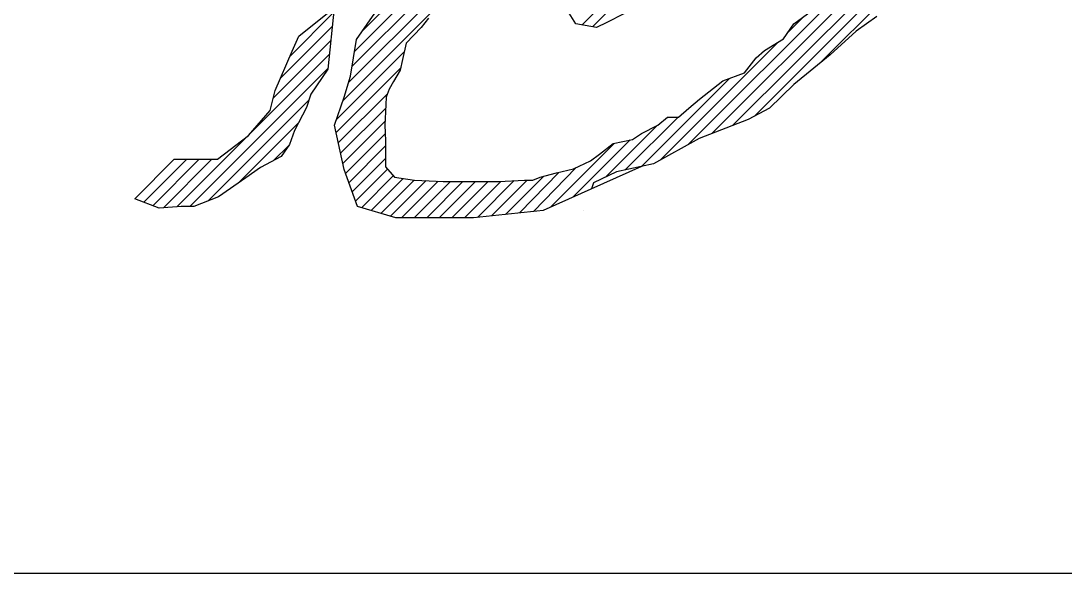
# Model space of a CAD drawing. Extents: x 14207793 to 14719554, y -1675802 to -1228715.
# Drawn here: x 14391864.6 to 14392332.4, y -1348614.6 to -1348367.1 of the extents above; entities that cross this region are included whole.
import ezdxf

# ---------------------------------------------------------------- set-up
doc = ezdxf.new("R2010")
doc.units = 0
doc.header["$LTSCALE"] = 500
doc.header["$MEASUREMENT"] = 0
doc.layers.get('0').update_dxf_attribs({"linetype": 'CONTINUOUS'})
doc.layers.add('PUB_TITLE', color=4, linetype='CONTINUOUS')

# ---------------------------------------------------------------- blocks, each defined once
blk = doc.blocks.new('whb')
at = {"color": 6, "ltscale": 0.333333}
for p, q in [((7937524.77, -471425.8, -6886.04), (7937630.76, -471319.81, -6886.04)), ((7937526.24, -471419.2, -6886.04), (7937623.63, -471321.8, -6886.04)), ((7937527.26, -471413.05, -6886.04), (7937612.86, -471327.44, -6886.04)), ((7937530.51, -471404.66, -6886.04), (7937606.64, -471328.53, -6886.04)), ((7937663.62, -471451.23, -6886.04), (7937784.68, -471330.16, -6886.04)), ((7937673.23, -471446.75, -6886.04), (7937779.52, -471340.46, -6886.04)), ((7937681.7, -471443.41, -6886.04), (7937766.51, -471358.61, -6886.04)), ((7937690.71, -471439.54, -6886.04), (7937753.48, -471376.77, -6886.04)), ((7937528.05, -471408.23, -6886.04), (7937547.41, -471380.1, -6886.04)), ((7937620.11, -471402.33, -6886.04), (7937642.09, -471380.35, -6886.04)), ((7937624.47, -471403.1, -6886.04), (7937640.57, -471387.01, -6886.04)), ((7937717, -471418.38, -6886.04), (7937750.14, -471385.24, -6886.04)), ((7937504.45, -471406.88, -6886.04), (7937518.86, -471395.24, -6886.04)), ((7937518.86, -471395.24, -6886.04), (7937516.28, -471420.34, -6886.04)), ((7937522.41, -471433.3, -6886.04), (7937563.5, -471392.2, -6886.04)), ((7937706.83, -471401.88, -6886.04), (7937715.9, -471395.22, -6886.04)), ((7937500.97, -471414.9, -6886.04), (7937518.65, -471397.22, -6886.04)), ((7937557.39, -471399.46, -6886.04), (7937554.37, -471403.39, -6886.04)), ((7937617.59, -471401.88, -6886.04), (7937614.26, -471396.43, -6886.04)), ((7937637.34, -471397.76, -6886.04), (7937630.3, -471401.27, -6886.04)), ((7937704.48, -471405.23, -6886.04), (7937710.6, -471399.11, -6886.04)), ((7937740.71, -471398.85, -6886.04), (7937732.24, -471404.9, -6886.04)), ((7937497.04, -471423.97, -6886.04), (7937518.07, -471402.94, -6886.04)), ((7937554.37, -471403.39, -6886.04), (7937548.32, -471409.74, -6886.04)), ((7937617.59, -471401.88, -6886.04), (7937617.59, -471401.88, -6886.04)), ((7937626.06, -471403.39, -6886.04), (7937617.59, -471401.88, -6886.04)), ((7937630.3, -471401.27, -6886.04), (7937626.06, -471403.39, -6886.04)), ((7937702.59, -471407.93, -6886.04), (7937706.83, -471401.88, -6886.04)), ((7937494.03, -471432.11, -6886.04), (7937517.48, -471408.66, -6886.04)), ((7937501.76, -471413.08, -6886.04), (7937504.45, -471406.88, -6886.04)), ((7937525.58, -471423.18, -6886.04), (7937528.05, -471408.23, -6886.04)), ((7937694.73, -471412.77, -6886.04), (7937702.59, -471407.93, -6886.04)), ((7937702.59, -471407.93, -6886.04), (7937702.59, -471407.93, -6886.04)), ((7937732.24, -471404.9, -6886.04), (7937721.65, -471414.58, -6886.04)), ((7937548.32, -471409.74, -6886.04), (7937546.81, -471416.4, -6886.04)), ((7937548.32, -471409.74, -6886.04), (7937548.32, -471409.74, -6886.04)), ((7937652.25, -471457.46, -6886.04), (7937700.49, -471409.22, -6886.04)), ((7937691.4, -471415.79, -6886.04), (7937694.73, -471412.77, -6886.04)), ((7937694.73, -471412.77, -6886.04), (7937694.73, -471412.77, -6886.04)), ((7937485.1, -471446.17, -6886.04), (7937516.89, -471414.38, -6886.04)), ((7937494.81, -471429.11, -6886.04), (7937501.76, -471413.08, -6886.04)), ((7937519.74, -471441.1, -6886.04), (7937547.5, -471413.33, -6886.04)), ((7937546.81, -471416.4, -6886.04), (7937545.8, -471420.82, -6886.04)), ((7937686.56, -471421.84, -6886.04), (7937691.4, -471415.79, -6886.04)), ((7937721.65, -471414.58, -6886.04), (7937706.83, -471426.68, -6886.04)), ((7937721.65, -471414.58, -6886.04), (7937721.65, -471414.58, -6886.04)), ((7937721.65, -471414.58, -6886.04), (7937721.65, -471414.58, -6886.04)), ((7937721.65, -471414.58, -6886.04), (7937721.65, -471414.58, -6886.04)), ((7937459.81, -471476.6, -6886.04), (7937516.31, -471420.1, -6886.04)), ((7937516.28, -471420.34, -6886.04), (7937509.33, -471430.62, -6886.04)), ((7937519.63, -471446.34, -6886.04), (7937545.99, -471419.98, -6886.04)), ((7937545.8, -471420.82, -6886.04), (7937543.18, -471425.47, -6886.04)), ((7937522.91, -471431.83, -6886.04), (7937525.58, -471423.18, -6886.04)), ((7937525.58, -471423.18, -6886.04), (7937525.58, -471423.18, -6886.04)), ((7937543.18, -471425.47, -6886.04), (7937541.36, -471428.5, -6886.04)), ((7937644.45, -471460.13, -6886.04), (7937680.4, -471424.18, -6886.04)), ((7937668.21, -471432.65, -6886.04), (7937677.79, -471425.17, -6886.04)), ((7937677.79, -471425.17, -6886.04), (7937686.56, -471421.84, -6886.04)), ((7937677.79, -471425.17, -6886.04), (7937677.79, -471425.17, -6886.04)), ((7937686.56, -471421.84, -6886.04), (7937686.56, -471421.84, -6886.04)), ((7937492.69, -471437.28, -6886.04), (7937494.81, -471429.11, -6886.04)), ((7937541.36, -471428.5, -6886.04), (7937540.15, -471431.83, -6886.04)), ((7937706.83, -471426.68, -6886.04), (7937696.85, -471436.36, -6886.04)), ((7937706.83, -471426.68, -6886.04), (7937706.83, -471426.68, -6886.04)), ((7937467.22, -471474.32, -6886.04), (7937508.53, -471433.01, -6886.04)), ((7937509.33, -471430.62, -6886.04), (7937507.51, -471436.07, -6886.04)), ((7937518.98, -471443.32, -6886.04), (7937522.91, -471431.83, -6886.04)), ((7937520.55, -471450.56, -6886.04), (7937540.65, -471430.45, -6886.04)), ((7937540.15, -471431.83, -6886.04), (7937539.85, -471437.88, -6886.04)), ((7937663.87, -471436.36, -6886.04), (7937668.21, -471432.65, -6886.04)), ((7937668.21, -471432.65, -6886.04), (7937668.21, -471432.65, -6886.04)), ((7937483.92, -471447.56, -6886.04), (7937492.69, -471437.28, -6886.04)), ((7937507.51, -471436.07, -6886.04), (7937502.67, -471445.44, -6886.04)), ((7937521.46, -471454.78, -6886.04), (7937539.93, -471436.31, -6886.04)), ((7937539.85, -471437.88, -6886.04), (7937539.55, -471443.32, -6886.04)), ((7937539.85, -471437.88, -6886.04), (7937539.85, -471437.88, -6886.04)), ((7937659.64, -471439.99, -6886.04), (7937663.87, -471436.36, -6886.04)), ((7937696.85, -471436.36, -6886.04), (7937688.07, -471440.9, -6886.04)), ((7937479.92, -471466.75, -6886.04), (7937504.21, -471442.46, -6886.04)), ((7937522.37, -471459, -6886.04), (7937539.63, -471441.74, -6886.04)), ((7937637.87, -471461.58, -6886.04), (7937659.45, -471439.99, -6886.04)), ((7937651.17, -471443.32, -6886.04), (7937655.1, -471439.99, -6886.04)), ((7937655.1, -471439.99, -6886.04), (7937659.64, -471439.99, -6886.04)), ((7937655.1, -471439.99, -6886.04), (7937655.1, -471439.99, -6886.04)), ((7937688.07, -471440.9, -6886.04), (7937668.11, -471448.77, -6886.04)), ((7937688.07, -471440.9, -6886.04), (7937688.07, -471440.9, -6886.04)), ((7937502.67, -471445.44, -6886.04), (7937500.55, -471451.19, -6886.04)), ((7937518.98, -471443.32, -6886.04), (7937518.98, -471443.32, -6886.04)), ((7937522.91, -471461.47, -6886.04), (7937518.98, -471443.32, -6886.04)), ((7937523.47, -471463.03, -6886.04), (7937539.71, -471446.79, -6886.04)), ((7937539.55, -471443.32, -6886.04), (7937539.85, -471449.67, -6886.04)), ((7937539.55, -471443.32, -6886.04), (7937539.55, -471443.32, -6886.04)), ((7937629.78, -471464.53, -6886.04), (7937650.81, -471443.5, -6886.04)), ((7937640.88, -471449.07, -6886.04), (7937644.51, -471446.65, -6886.04)), ((7937644.51, -471446.65, -6886.04), (7937651.17, -471443.32, -6886.04)), ((7937644.51, -471446.65, -6886.04), (7937644.51, -471446.65, -6886.04)), ((7937651.17, -471443.32, -6886.04), (7937651.17, -471443.32, -6886.04)), ((7937454.55, -471476.72, -6886.04), (7937483.06, -471448.22, -6886.04)), ((7937471.21, -471457.24, -6886.04), (7937483.92, -471447.56, -6886.04)), ((7937483.92, -471447.56, -6886.04), (7937483.92, -471447.56, -6886.04)), ((7937494.1, -471457.7, -6886.04), (7937500.42, -471451.39, -6886.04)), ((7937500.55, -471451.19, -6886.04), (7937497.23, -471456.03, -6886.04)), ((7937539.85, -471449.67, -6886.04), (7937539.85, -471456.63, -6886.04)), ((7937607.28, -471476.77, -6886.04), (7937633.27, -471450.77, -6886.04)), ((7937616.57, -471472.61, -6886.04), (7937639.89, -471449.29, -6886.04)), ((7937627.27, -471455.12, -6886.04), (7937632.98, -471450.83, -6886.04)), ((7937632.98, -471450.83, -6886.04), (7937640.88, -471449.07, -6886.04)), ((7937668.11, -471448.77, -6886.04), (7937649.35, -471459.05, -6886.04)), ((7937668.11, -471448.77, -6886.04), (7937668.11, -471448.77, -6886.04)), ((7937524.83, -471466.81, -6886.04), (7937539.85, -471451.79, -6886.04)), ((7937623.64, -471457.84, -6886.04), (7937627.27, -471455.12, -6886.04)), ((7937437.36, -471473.38, -6886.04), (7937453.5, -471457.24, -6886.04)), ((7937441.07, -471474.8, -6886.04), (7937458.63, -471457.24, -6886.04)), ((7937444.77, -471476.23, -6886.04), (7937463.76, -471457.24, -6886.04)), ((7937449.05, -471477.09, -6886.04), (7937468.9, -471457.24, -6886.04)), ((7937453.5, -471457.24, -6886.04), (7937471.21, -471457.24, -6886.04)), ((7937471.21, -471457.24, -6886.04), (7937471.21, -471457.24, -6886.04)), ((7937497.23, -471456.03, -6886.04), (7937488.76, -471460.57, -6886.04)), ((7937526.19, -471470.58, -6886.04), (7937539.85, -471456.92, -6886.04)), ((7937539.85, -471456.63, -6886.04), (7937539.85, -471460.26, -6886.04)), ((7937616.68, -471461.15, -6886.04), (7937623.64, -471457.84, -6886.04)), ((7937649.35, -471459.05, -6886.04), (7937634.23, -471462.38, -6886.04)), ((7937649.35, -471459.05, -6886.04), (7937649.35, -471459.05, -6886.04)), ((7937488.76, -471460.57, -6886.04), (7937482.71, -471464.8, -6886.04)), ((7937528.35, -471476.6, -6886.04), (7937522.91, -471461.47, -6886.04)), ((7937527.55, -471474.36, -6886.04), (7937540.68, -471461.23, -6886.04)), ((7937529.98, -471477.06, -6886.04), (7937543.05, -471463.99, -6886.04)), ((7937539.85, -471460.26, -6886.04), (7937543.48, -471464.5, -6886.04)), ((7937539.85, -471460.26, -6886.04), (7937539.85, -471460.26, -6886.04)), ((7937594.64, -471479.13, -6886.04), (7937610.7, -471462.61, -6886.04)), ((7937600.39, -471478.52, -6886.04), (7937617.73, -471460.56, -6886.04)), ((7937603.07, -471464.5, -6886.04), (7937609.73, -471462.83, -6886.04)), ((7937644.45, -471460.13, -6886.04), (7937604.28, -471478.11, -6886.04)), ((7937609.73, -471462.83, -6886.04), (7937616.68, -471461.15, -6886.04)), ((7937616.68, -471461.15, -6886.04), (7937616.68, -471461.15, -6886.04)), ((7937634.23, -471462.38, -6886.04), (7937624.85, -471466.92, -6886.04)), ((7937482.71, -471464.8, -6886.04), (7937471.64, -471472.55, -6886.04)), ((7937533.96, -471478.21, -6886.04), (7937547.14, -471465.04, -6886.04)), ((7937537.95, -471479.36, -6886.04), (7937551.61, -471465.7, -6886.04)), ((7937541.93, -471480.51, -6886.04), (7937556.49, -471465.95, -6886.04)), ((7937543.48, -471464.5, -6886.04), (7937551.65, -471465.71, -6886.04)), ((7937543.48, -471464.5, -6886.04), (7937543.48, -471464.5, -6886.04)), ((7937546.44, -471481.13, -6886.04), (7937561.37, -471466.2, -6886.04)), ((7937551.58, -471481.13, -6886.04), (7937566.4, -471466.31, -6886.04)), ((7937551.65, -471465.71, -6886.04), (7937557.7, -471466.01, -6886.04)), ((7937551.65, -471465.71, -6886.04), (7937551.65, -471465.71, -6886.04)), ((7937556.71, -471481.13, -6886.04), (7937571.53, -471466.31, -6886.04)), ((7937557.7, -471466.01, -6886.04), (7937563.44, -471466.31, -6886.04)), ((7937561.84, -471481.13, -6886.04), (7937576.66, -471466.31, -6886.04)), ((7937563.44, -471466.31, -6886.04), (7937567.07, -471466.31, -6886.04)), ((7937566.98, -471481.13, -6886.04), (7937581.8, -471466.31, -6886.04)), ((7937567.07, -471466.31, -6886.04), (7937572.22, -471466.31, -6886.04)), ((7937572.11, -471481.13, -6886.04), (7937586.98, -471466.26, -6886.04)), ((7937572.22, -471466.31, -6886.04), (7937579.48, -471466.31, -6886.04)), ((7937577.41, -471480.97, -6886.04), (7937592.43, -471465.95, -6886.04)), ((7937579.48, -471466.31, -6886.04), (7937583.11, -471466.31, -6886.04)), ((7937583.11, -471466.31, -6886.04), (7937586.13, -471466.31, -6886.04)), ((7937583.15, -471480.36, -6886.04), (7937597.8, -471465.71, -6886.04)), ((7937586.13, -471466.31, -6886.04), (7937596.72, -471465.71, -6886.04)), ((7937588.9, -471479.74, -6886.04), (7937604.39, -471464.26, -6886.04)), ((7937596.72, -471465.71, -6886.04), (7937600.05, -471465.71, -6886.04)), ((7937600.05, -471465.71, -6886.04), (7937603.07, -471464.5, -6886.04)), ((7937624.85, -471466.92, -6886.04), (7937624.02, -471469.27, -6886.04)), ((7937471.64, -471472.55, -6886.04), (7937461.53, -471476.6, -6886.04)), ((7937471.64, -471472.55, -6886.04), (7937471.64, -471472.55, -6886.04)), ((7937447.31, -471477.21, -6886.04), (7937437.36, -471473.38, -6886.04)), ((7937456.39, -471476.6, -6886.04), (7937447.31, -471477.21, -6886.04)), ((7937456.39, -471476.6, -6886.04), (7937456.39, -471476.6, -6886.04)), ((7937461.53, -471476.6, -6886.04), (7937456.39, -471476.6, -6886.04)), ((7937528.35, -471476.6, -6886.04), (7937528.35, -471476.6, -6886.04)), ((7937544.08, -471481.13, -6886.04), (7937528.35, -471476.6, -6886.04)), ((7937544.08, -471481.13, -6886.04), (7937544.08, -471481.13, -6886.04)), ((7937560.72, -471481.13, -6886.04), (7937544.08, -471481.13, -6886.04)), ((7937560.72, -471481.13, -6886.04), (7937560.72, -471481.13, -6886.04)), ((7937575.85, -471481.13, -6886.04), (7937560.72, -471481.13, -6886.04)), ((7937604.28, -471478.11, -6886.04), (7937575.85, -471481.13, -6886.04)), ((7937620.92, -471478.11, -6886.04), (7937620.92, -471478.11, -6886.04))]:
    blk.add_line(p, q, dxfattribs=at)

msp = doc.modelspace()

# ---------------------------------------------------------------- linework, layer by layer
at = {"layer": 'PUB_TITLE'}
msp.add_line((14388017.5, -1348614.65), (14393017.5, -1348614.65, -1000), dxfattribs=at)

# ---------------------------------------------------------------- block references
at = {"xscale": 1.096147799625993, "yscale": 1.096147800089791, "zscale": 1.0961478}
msp.add_blockref('whb', (5691311.08, -831642.34, -20012.12), dxfattribs=at)

doc.saveas('drawing.dxf')
